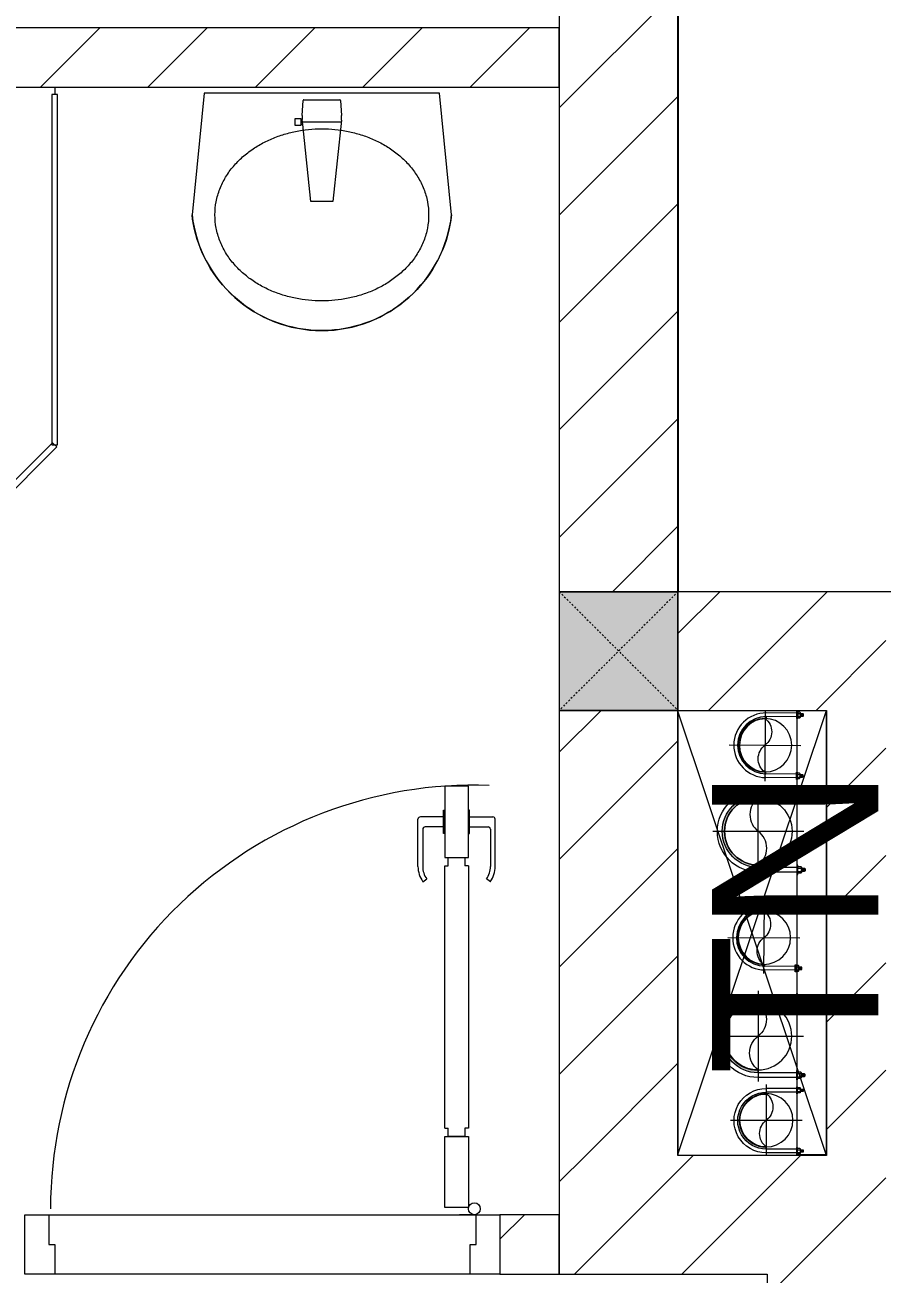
# Model space of a CAD drawing. Header units: millimetres. Extents: x 962 to 241049, y -15958 to 84407.
# Drawn here: x 104132 to 105575, y 20337 to 22442 of the extents above; entities that cross this region are included whole.
import ezdxf

# ---------------------------------------------------------------- set-up
doc = ezdxf.new("R2010")
doc.units = ezdxf.units.MM
doc.linetypes.add('Dash', pattern=[6, 3, -3])
doc.linetypes.add('IMPORT-CENTER _3_', pattern=[10.16, 6.35, -1.27, 1.27, -1.27])
for name, color, linetype, lineweight in [('0-1', 7, 'Continuous', 5), ('0-2', 250, 'Continuous', 9), ('A-DETL-GENF-1', 9, 'Continuous', 9), ('A-DOOR-1', 254, 'Continuous', 9), ('A-DOOR-2', 9, 'Continuous', 9), ('A-FLOR', 192, 'Continuous', 9), ('A-FLOR-1', 250, 'Continuous', 9), ('A-FLOR-2', 9, 'Continuous', 9), ('A-GLAZ-CURT-1', 254, 'Continuous', 9), ('A-GLAZ-CURT-2', 9, 'Continuous', 9), ('A-WALL', 113, 'Continuous', 9), ('A-WALL-1', 253, 'Continuous', 18), ('A-WALL-2', 9, 'Continuous', 9), ('A-WALL-3', 113, 'Continuous', 18), ('A-WALL-PATT-1', 10, 'Continuous', 9), ('A-WALL-PATT-2', 111, 'Continuous', 9), ('G-ANNO-TEXT-1', 7, 'Continuous', 9), ('G-IMPT', 8, 'Continuous', 9), ('G-IMPT-2', 8, 'IMPORT-CENTER _3_', 9), ('M-EQPM', 50, 'Continuous', 9), ('P-SANR-FIXT-1', 254, 'Continuous', 9), ('S-COLS', 52, 'Continuous', 9), ('S-COLS-1', 52, 'Continuous', 5), ('S-COLS-6', 52, 'Continuous', 18), ('S-COLS-7', 52, 'Dash', 9), ('S-COLS-HDLN', 52, 'Dash', 9)]:
    doc.layers.add(name, color=color, linetype=linetype, lineweight=lineweight)
doc.styles.add('Arial_10', font='arial_0.ttf', dxfattribs={"height": 280})
pattern_1 = [(45, (0, 0), (-90.50967, 90.50967), [])]
pattern_2 = [(45, (63179.03, 0), (-90.50967, 90.50967), [])]

# ---------------------------------------------------------------- blocks, each defined once
blk = doc.blocks.new('NCV_TKTC_KET CAU_rvt-1-TKCS_MB TẦNG 1')
at = {"layer": 'A-FLOR-1'}
blk.add_line((42052.7, 20536.9), (42052.7, 21286.9), dxfattribs=at)
blk = doc.blocks.new('DOOR_CW_01 CANH MO-PANEL KINH - DIG_02-800x2200-CỬA NHÔM KÍNH-401063-TKCS_MB TẦNG 1')
at = {"layer": 'A-DETL-GENF-1'}
for p, q in [((-347, -182), (-347, -62)), ((-347, -62), (-307, -62)), ((-307, -62), (-307, -182)), ((-307, -182), (-347, -182)), ((-341, -196), (-341, -182)), ((-341, -182), (-313, -182)), ((-313, -182), (-313, -196)), ((-347, -196), (-341, -196)), ((-347, -638), (-347, -196)), ((-307, -196), (-313, -196)), ((-307, -196), (-307, -638)), ((-383.9, -611.2), (-377.3, -615.8)), ((-270.1, -611.2), (-276.7, -615.8)), ((-392, -637), (-392, -716.5)), ((-384, -699.5), (-384, -637)), ((-347, -638), (-341, -638)), ((-307, -652), (-347, -652)), ((-347, -652), (-347, -772)), ((-341, -652), (-341, -638)), ((-313, -652), (-341, -652)), ((-307, -638), (-313, -638)), ((-313, -638), (-313, -652)), ((-307, -772), (-307, -652)), ((-270, -699.5), (-270, -637)), ((-262, -637), (-262, -716.5)), ((-349, -692.2), (-349, -731.8)), ((-347, -692.2), (-349, -692.2)), ((-347, -692.2), (-347, -731.8)), ((-307, -692.2), (-307, -731.8)), ((-307, -692.2), (-305, -692.2)), ((-305, -692.2), (-305, -731.8)), ((-349, -703.5), (-380, -703.5)), ((-305, -703.5), (-274, -703.5)), ((-349, -720.5), (-388, -720.5)), ((-349, -731.8), (-347, -731.8)), ((-305, -731.8), (-307, -731.8)), ((-305, -720.5), (-266, -720.5)), ((-347, -772), (-307, -772))]:
    blk.add_line(p, q, dxfattribs=at)
blk.add_circle((-357, -60), 10, dxfattribs=at)
for centre, radius, start, end in [((-357, -60), 714, 268, 0), ((-347, -637), 45, 145, 180), ((-347, -637), 37, 145, 180), ((-307, -637), 37, 0, 35), ((-307, -637), 45, 360, 35), ((-380, -699.5), 4, 180, 270), ((-274, -699.5), 4, 270, 0), ((-388, -716.5), 4, 180, 270), ((-266, -716.5), 4, 270, 0)]:
    blk.add_arc(centre, radius, start, end, dxfattribs=at)
at = {"layer": 'A-DOOR-2'}
for p, q in [((-400, -50), (-400, 50)), ((-400, 50), (-350, 50)), ((-350, 50), (-350, 0)), ((350, 0), (350, 50)), ((350, 50), (400, 50)), ((400, 50), (400, -50)), ((-360, 0), (-360, -50)), ((-350, 0), (-360, 0)), ((360, 0), (350, 0)), ((360, -50), (360, 0)), ((-360, -50), (-400, -50)), ((-357, -50), (-332, -50)), ((400, -50), (360, -50))]:
    blk.add_line(p, q, dxfattribs=at)
blk = doc.blocks.new('bonruatreo - Chậu rửa-401074-TKCS_MB TẦNG 1')
at = {"layer": 'P-SANR-FIXT-1'}
for p, q in [((198.4, 0), (-198.4, 0)), ((165, 0), (-165, 0)), ((218.6, -205), (198.4, 0)), ((-198.4, 0), (-218.6, -205)), ((-33, -37.3), (-31.4, -12.2)), ((-30.2, -11), (30.2, -11)), ((31.4, -12.2), (33, -37.3)), ((-44.7, -42.8), (-35.6, -42.8)), ((-44.7, -54.2), (-44.7, -42.8)), ((-35.6, -54.2), (-44.7, -54.2)), ((-35.6, -42.8), (-35.6, -44.2)), ((-35.6, -44.2), (-33.1, -44.2)), ((-35.6, -44.2), (-35.6, -52.9)), ((-35.6, -52.9), (-35.6, -54.2)), ((-32.2, -52.9), (-35.6, -52.9)), ((-32.2, -52.9), (-33.1, -44.2)), ((32.7, -48.5), (-32.7, -48.5)), ((-18.5, -182.5), (-32.2, -52.9)), ((33, -45.4), (18.5, -182.5)), ((18.5, -182.5), (-18.5, -182.5))]:
    blk.add_line(p, q, dxfattribs=at)
at = {"layer": 'P-SANR-FIXT-1', "flags": 128}
blk.add_lwpolyline([(218.6, -205), (217.4, -213.7), (215.9, -222.4), (214, -231), (211.8, -239.5), (209.3, -247.9), (206.4, -256.2), (203.2, -264.4), (199.6, -272.5), (195.8, -280.4), (191.6, -288.1), (187.1, -295.7), (182.3, -303.1), (177.3, -310.3), (171.9, -317.3), (166.3, -324.1), (160.4, -330.6), (154.2, -336.9), (147.8, -342.9), (141.2, -348.7), (134.3, -354.2), (127.3, -359.4), (120, -364.4), (112.5, -369), (104.9, -373.4), (97.1, -377.4), (89.1, -381.2), (81, -384.6), (72.7, -387.6), (64.4, -390.4), (55.9, -392.8), (47.3, -394.8), (38.7, -396.6), (30, -397.9), (21.3, -399), (12.5, -399.6), (3.7, -400), (-5.1, -399.9), (-13.9, -399.6), (-22.6, -398.8), (-31.4, -397.8), (-40.1, -396.3), (-48.7, -394.5), (-57.2, -392.4), (-65.7, -390), (-74, -387.2), (-82.2, -384.1), (-90.3, -380.6), (-98.3, -376.8), (-106.1, -372.7), (-113.7, -368.3), (-121.1, -363.6), (-128.4, -358.7), (-135.4, -353.4), (-142.2, -347.8), (-148.8, -342), (-155.2, -335.9), (-161.3, -329.6), (-167.2, -323), (-172.8, -316.2), (-178.1, -309.2), (-183.1, -302), (-187.8, -294.6), (-192.2, -287), (-196.4, -279.2), (-200.2, -271.3), (-203.7, -263.2), (-206.8, -255), (-209.7, -246.6), (-212.2, -238.2), (-214.3, -229.7), (-216.1, -221.1), (-217.6, -212.4), (-218.6, -205)], dxfattribs=at)
at = {"layer": 'P-SANR-FIXT-1'}
for centre, radius, start, end in [((-30.1, -12.3), 1.3, 91.2278, 176.4003), ((30.1, -12.3), 1.3, 3.5997, 88.7722), ((5.5, -41.4), 38.7, 173.966, 184.1457), ((-5.5, -41.4), 38.7, 353.966, 6.034), ((0, -180), 220, 186.525, 353.475)]:
    blk.add_arc(centre, radius, start, end, dxfattribs=at)
for points in [[(-180, -205), (-180, -197.6), (-178.6, -182.7), (-172.4, -161.2), (-162.5, -141.1), (-149.4, -123), (-133.8, -107), (-116.1, -93.4), (-96.9, -82.1), (-76.5, -73.2), (-55.2, -66.5), (-33.3, -62.1), (-11.2, -59.9), (11.1, -59.9), (33.3, -62.1), (55.2, -66.5), (76.5, -73.2), (96.9, -82.1), (116.1, -93.4), (133.8, -107.1), (149.5, -123), (162.5, -141.2), (172.4, -161.2), (178.6, -182.7), (180, -197.6), (180, -205)], [(180, -205), (180, -212.4), (178.6, -227.3), (172.4, -248.8), (162.5, -268.8), (149.5, -287), (133.8, -302.9), (116.1, -316.6), (96.9, -327.9), (76.5, -336.8), (55.2, -343.5), (33.3, -347.9), (11.1, -350.1), (-11.2, -350.1), (-33.3, -347.9), (-55.2, -343.5), (-76.5, -336.8), (-96.9, -327.9), (-116.1, -316.6), (-133.8, -303), (-149.4, -287), (-162.5, -268.9), (-172.4, -248.8), (-178.6, -227.3), (-180, -212.4), (-180, -205)]]:
    blk.add_open_spline(points, degree=3, dxfattribs=at)
blk = doc.blocks.new('System Panel - Glazed-850628-TKCS_MB TẦNG 1')
at = {"layer": 'A-GLAZ-CURT-2'}
for p, q in [((295.3, 5), (-295.3, 5)), ((-295.3, 5), (-295.3, -5)), ((295.3, -5), (295.3, 5)), ((-295.3, -5), (295.3, -5))]:
    blk.add_line(p, q, dxfattribs=at)
blk = doc.blocks.new('System Panel - Glazed-850629-TKCS_MB TẦNG 1')
at = {"layer": 'A-GLAZ-CURT-2'}
for p, q in [((316.6, 5), (-316.6, 5)), ((-316.6, 5), (-316.6, -5)), ((316.6, -5), (316.6, 5)), ((-316.6, -5), (316.6, -5))]:
    blk.add_line(p, q, dxfattribs=at)
blk = doc.blocks.new('NCV_TKTC_TANG 1_rvt-1-TKCS_MB TẦNG 1')
at = {"layer": 'A-WALL-PATT-1'}
h = blk.add_hatch(dxfattribs=at)
h.set_pattern_fill('FP_1', color=256, style=0, pattern_type=2)
h.set_pattern_definition(pattern_1)
h.paths.add_polyline_path([(38152.6, 22336.9), (39952.6, 22336.9), (39952.6, 22436.9), (38152.6, 22436.9), (38152.6, 22431.7)])
h.paths.add_polyline_path([(40052.6, 22336.9), (41852.6, 22336.9), (41852.6, 22436.9), (40052.6, 22436.9), (40052.6, 22342.2)])
h = blk.add_hatch(dxfattribs=at)
h.set_pattern_fill('FP_1', color=256, style=0, pattern_type=2)
h.set_pattern_definition(pattern_1)
h.paths.add_polyline_path([(40052.6, 20336.9), (40952.6, 20336.9), (40952.6, 20436.9), (40052.6, 20436.9)])
h.paths.add_polyline_path([(41752.6, 20336.9), (41852.6, 20336.9), (41852.6, 20436.9), (41752.6, 20436.9)])
at = {"layer": 'A-FLOR-2'}
blk.add_line((41002.6, 22336.9), (41002.6, 22325), dxfattribs=at)
at = {"layer": 'A-WALL-1'}
for p, q in [((41852.6, 22436.9), (40052.6, 22436.9)), ((41852.6, 22336.9), (41852.6, 22436.9)), ((40052.6, 22336.9), (41852.6, 22336.9)), ((41852.6, 20436.9), (41752.6, 20436.9)), ((41752.6, 20436.9), (41752.6, 20336.9)), ((41852.6, 20336.9), (41852.6, 20436.9)), ((41752.6, 20336.9), (41852.6, 20336.9))]:
    blk.add_line(p, q, dxfattribs=at)
at = {"layer": 'A-WALL-2'}
for p, q in [((40992.6, 20436.9), (41712.6, 20436.9)), ((41702.6, 20336.9), (41002.6, 20336.9))]:
    blk.add_line(p, q, dxfattribs=at)
at = {"layer": 'A-DOOR-1', "rotation": 180}
blk.add_blockref('DOOR_CW_01 CANH MO-PANEL KINH - DIG_02-800x2200-CỬA NHÔM KÍNH-401063-TKCS_MB TẦNG 1', (41352.6, 20386.9), dxfattribs=at)
at = {"layer": 'A-GLAZ-CURT-1'}
for name, p, rotation in [('System Panel - Glazed-850628-TKCS_MB TẦNG 1', (41002.6, 22029.6), 269.9999999999991), ('System Panel - Glazed-850629-TKCS_MB TẦNG 1', (40778.7, 21510.4), 224.9999999999989)]:
    blk.add_blockref(name, p, dxfattribs=dict(at, rotation=rotation))
at = {"layer": 'P-SANR-FIXT-1'}
blk.add_blockref('bonruatreo - Chậu rửa-401074-TKCS_MB TẦNG 1', (41452.6, 22326.9), dxfattribs=at)
blk = doc.blocks.new('TKTC_XREF_251221_MB TANG 1 - TKTC_XREF_260130_MB TANG 1_dwg_CUM U_DN100-4202112-TKCS_MB TẦNG 1')
at = {"layer": 'G-IMPT'}
blk.add_hatch(color=256, dxfattribs=at).paths.add_polyline_path([(0, 61), (0, 57), (14.8, 55.1), (28.5, 49.4), (40.3, 40.3), (49.4, 28.5), (55.1, 14.8), (57, 0), (55.1, -14.8), (49.4, -28.5), (40.3, -40.3), (28.5, -49.4), (14.8, -55.1), (0, -57), (0, -61), (15.8, -58.9), (30.5, -52.8), (43.1, -43.1), (52.8, -30.5), (59.7, -9.6), (61, 0), (58.9, 15.8), (52.8, 30.5), (43.1, 43.1), (30.5, 52.8), (15.8, 58.9)])
for p, q in [((-79.1, 66.6), (-79.1, 63.4)), ((-76.6, 66.6), (-76.6, 63.4)), ((-74.6, 66.6), (-74.6, 63.4)), ((-72.7, 69.3), (-72.7, 60.7)), ((-66.9, 67.9), (-71.7, 67.9)), ((-66.9, 62.1), (-71.7, 62.1)), ((-65, 69), (0, 69)), ((-79.1, -63.4), (-79.1, -66.6)), ((-76.6, -63.4), (-76.6, -66.6)), ((-74.6, -63.4), (-74.6, -66.6)), ((-72.7, -60.7), (-72.7, -69.3)), ((-66.9, -62.1), (-71.7, -62.1)), ((-66.9, -67.9), (-71.7, -67.9)), ((-65, -69), (0, -69))]:
    blk.add_line(p, q, dxfattribs=at)
at = {"layer": 'G-IMPT', "flags": 128}
for points in [[(-72.7, 67.6), (-78.1, 67.6), (-78.1, 62.4), (-72.7, 62.4)], [(-71.7, 59.2), (-66.9, 59.2), (-66.9, 70.8), (-71.7, 70.8)], [(-66.9, 70.8), (-66.9, 72.7), (-65, 72.7), (-65, 57.3), (-66.9, 57.3), (-66.9, 59.2)], [(-65, 61), (0, 61), (0, 57)], [(-72.7, -62.4), (-78.1, -62.4), (-78.1, -67.6), (-72.7, -67.6)], [(-71.7, -70.8), (-66.9, -70.8), (-66.9, -59.2), (-71.7, -59.2)], [(-66.9, -59.2), (-66.9, -57.3), (-65, -57.3), (-65, -72.7), (-66.9, -72.7), (-66.9, -70.8)], [(-65, -61), (0, -61), (0, -57)]]:
    blk.add_lwpolyline(points, dxfattribs=at)
at = {"layer": 'G-IMPT'}
for centre, radius, start, end in [((-78.1, 66.6), 0.96, 90, 180), ((-78.1, 63.4), 0.96, 180, 270), ((-71.1, 69.3), 1.56, 112.6199, 247.3801), ((-67.9, 65), 4.8, 143.1301, 216.8699), ((-71.1, 60.7), 1.56, 112.6199, 247.3801), ((0, 0), 69, 270, 90), ((0, 0), 61, 270, 90), ((0, 0), 57, 270, 90), ((-78.1, -63.4), 0.96, 90, 180), ((-78.1, -66.6), 0.96, 180, 270), ((-71.1, -60.7), 1.56, 112.6199, 247.3801), ((-67.9, -65), 4.8, 143.1301, 216.8699), ((-71.1, -69.3), 1.56, 112.6199, 247.3801)]:
    blk.add_arc(centre, radius, start, end, dxfattribs=at)
blk = doc.blocks.new('TKTC_XREF_251221_MB TANG 1 - TKTC_XREF_260130_MB TANG 1_dwg_$cc-4202113-TKCS_MB TẦNG 1')
at = {"layer": 'G-IMPT'}
blk.add_circle((0, 0), 0.5, dxfattribs=at)
for centre, radius, start, end in [((0, 0), 0.5, 90, 270), ((0.188, 0.25), 0.313, 126.8699, 233.1301), ((-0.188, -0.25), 0.313, 306.8699, 53.1301)]:
    blk.add_arc(centre, radius, start, end, dxfattribs=at)
at = {"layer": 'G-IMPT-2'}
for p, q in [((0, -0.653), (0, 0.673)), ((-0.673, 0), (0.673, 0))]:
    blk.add_line(p, q, dxfattribs=at)
blk = doc.blocks.new('TKTC_XREF_251221_MB TANG 1 - TKTC_XREF_260130_MB TANG 1_dwg_$cc-4202114-TKCS_MB TẦNG 1')
at = {"layer": 'G-IMPT'}
blk.add_circle((0, 0), 0.5, dxfattribs=at)
for centre, radius, start, end in [((0, 0), 0.5, 90, 270), ((0.188, 0.25), 0.313, 126.8699, 233.1301), ((-0.188, -0.25), 0.313, 306.8699, 53.1301)]:
    blk.add_arc(centre, radius, start, end, dxfattribs=at)
at = {"layer": 'G-IMPT-2'}
for p, q in [((0, -0.673), (0, 0.673)), ((-0.673, 0), (0.673, 0))]:
    blk.add_line(p, q, dxfattribs=at)
blk = doc.blocks.new('TKTC_XREF_251221_MB TANG 1 - TKTC_XREF_260130_MB TANG 1_dwg_CUM U_DN100-4202115-TKCS_MB TẦNG 1')
at = {"layer": 'G-IMPT'}
blk.add_hatch(color=256, dxfattribs=at).paths.add_polyline_path([(0, -61), (0, -57), (14.8, -55.1), (28.5, -49.4), (40.3, -40.3), (49.4, -28.5), (55.1, -14.8), (57, 0), (55.1, 14.8), (49.4, 28.5), (40.3, 40.3), (28.5, 49.4), (14.8, 55.1), (0, 57), (0, 61), (15.8, 58.9), (30.5, 52.8), (43.1, 43.1), (52.8, 30.5), (58.9, 15.8), (61, 0), (58.9, -15.8), (52.8, -30.5), (43.1, -43.1), (30.5, -52.8), (15.8, -58.9)])
for p, q in [((-79.1, 66.6), (-79.1, 63.4)), ((-76.6, 66.6), (-76.6, 63.4)), ((-74.6, 66.6), (-74.6, 63.4)), ((-72.7, 69.3), (-72.7, 60.7)), ((-66.9, 67.9), (-71.7, 67.9)), ((-65, 69), (0, 69)), ((-66.9, 62.1), (-71.7, 62.1)), ((-72.7, -60.7), (-72.7, -69.3)), ((-66.9, -62.1), (-71.7, -62.1)), ((-79.1, -63.4), (-79.1, -66.6)), ((-76.6, -63.4), (-76.6, -66.6)), ((-74.6, -63.4), (-74.6, -66.6)), ((-66.9, -67.9), (-71.7, -67.9)), ((-65, -69), (0, -69))]:
    blk.add_line(p, q, dxfattribs=at)
at = {"layer": 'G-IMPT', "flags": 128}
for points in [[(-72.7, 67.6), (-78.1, 67.6), (-78.1, 62.4), (-72.7, 62.4)], [(-71.7, 59.2), (-66.9, 59.2), (-66.9, 70.8), (-71.7, 70.8)], [(-66.9, 70.8), (-66.9, 72.7), (-65, 72.7), (-65, 57.3), (-66.9, 57.3), (-66.9, 59.2)], [(-65, 61), (0, 61), (0, 57)], [(-72.7, -62.4), (-78.1, -62.4), (-78.1, -67.6), (-72.7, -67.6)], [(-71.7, -70.8), (-66.9, -70.8), (-66.9, -59.2), (-71.7, -59.2)], [(-66.9, -59.2), (-66.9, -57.3), (-65, -57.3), (-65, -72.7), (-66.9, -72.7), (-66.9, -70.8)], [(-65, -61), (0, -61), (0, -57)]]:
    blk.add_lwpolyline(points, dxfattribs=at)
at = {"layer": 'G-IMPT'}
for centre, radius, start, end in [((-78.1, 66.6), 0.96, 90, 180), ((-78.1, 63.4), 0.96, 180, 270), ((-71.1, 69.3), 1.56, 112.6199, 247.3801), ((-67.9, 65), 4.8, 143.1301, 216.8699), ((0, 0), 69, 270, 90), ((-71.1, 60.7), 1.56, 112.6199, 247.3801), ((0, 0), 61, 270, 90), ((0, 0), 57, 270, 90), ((-78.1, -63.4), 0.96, 90, 180), ((-71.1, -60.7), 1.56, 112.6199, 247.3801), ((-67.9, -65), 4.8, 143.1301, 216.8699), ((-78.1, -66.6), 0.96, 180, 270), ((-71.1, -69.3), 1.56, 112.6199, 247.3801)]:
    blk.add_arc(centre, radius, start, end, dxfattribs=at)
blk = doc.blocks.new('TKTC_XREF_251221_MB TANG 1 - TKTC_XREF_260130_MB TANG 1_dwg_$cc-V131-TKCS_MB TẦNG 1')
at = {"layer": 'G-IMPT'}
blk.add_circle((0, 0), 0.5, dxfattribs=at)
for centre, radius, start, end in [((0, 0), 0.5, 90, 270), ((0.188, 0.25), 0.313, 126.8699, 233.1301), ((-0.188, -0.25), 0.313, 306.8699, 53.1301)]:
    blk.add_arc(centre, radius, start, end, dxfattribs=at)
at = {"layer": 'G-IMPT-2'}
for p, q in [((0, -0.673), (0, 0.673)), ((-0.673, 0), (0.673, 0))]:
    blk.add_line(p, q, dxfattribs=at)
blk = doc.blocks.new('TKTC_XREF_251221_MB TANG 1 - TKTC_XREF_260130_MB TANG 1_dwg_$cc-4202116-TKCS_MB TẦNG 1')
at = {"layer": 'G-IMPT'}
blk.add_circle((0, 0), 0.5, dxfattribs=at)
for centre, radius, start, end in [((0, 0), 0.5, 90, 270), ((0.188, 0.25), 0.313, 126.8699, 233.1301), ((-0.188, -0.25), 0.313, 306.8699, 53.1301)]:
    blk.add_arc(centre, radius, start, end, dxfattribs=at)
at = {"layer": 'G-IMPT-2'}
for p, q in [((0, -0.673), (0, 0.673)), ((-0.673, 0), (0.673, 0))]:
    blk.add_line(p, q, dxfattribs=at)
blk = doc.blocks.new('TKTC_XREF_251221_MB TANG 1 - TKTC_XREF_260130_MB TANG 1_dwg_$cc-V140-TKCS_MB TẦNG 1')
at = {"layer": 'G-IMPT'}
blk.add_circle((0, 0), 0.5, dxfattribs=at)
for centre, radius, start, end in [((0, 0), 0.5, 90, 270), ((0.188, 0.25), 0.313, 126.8699, 233.1301), ((-0.188, -0.25), 0.313, 306.8699, 53.1301)]:
    blk.add_arc(centre, radius, start, end, dxfattribs=at)
at = {"layer": 'G-IMPT-2'}
for p, q in [((0, -0.673), (0, 0.659)), ((-0.673, 0), (0.673, 0))]:
    blk.add_line(p, q, dxfattribs=at)
blk = doc.blocks.new('TKTC_XREF_251221_MB TANG 1 - TKTC_XREF_260130_MB TANG 1_dwg-4202109-TKCS_MB TẦNG 1')
at = {"layer": 'G-IMPT', "flags": 128}
blk.add_lwpolyline([(-160898.9, -380059.7), (-160898.9, -380808.5), (-160849.2, -380808.2), (-160849.2, -380059.7)], dxfattribs=at)
at = {"extrusion": (0, 0, -1)}
for name, p, xscale, yscale, zscale, rotation in [('TKTC_XREF_251221_MB TANG 1 - TKTC_XREF_260130_MB TANG 1_dwg_$cc-4202113-TKCS_MB TẦNG 1', (160952.6, -380118.5), 90.00000000005119, 90.00000000005119, -90.0000000000512, 180.3740267799373), ('TKTC_XREF_251221_MB TANG 1 - TKTC_XREF_260130_MB TANG 1_dwg_CUM U_DN100-4202115-TKCS_MB TẦNG 1', (160963.8, -380263.6), 0.9974999999999965, 0.9974999999999965, -0.9974999999999965, 0.0009913385626578414), ('TKTC_XREF_251221_MB TANG 1 - TKTC_XREF_260130_MB TANG 1_dwg_$cc-4202116-TKCS_MB TẦNG 1', (160954.4, -380442.8), 90.00000000005119, 90.00000000005119, -90.0000000000512, 180.3740267799373), ('TKTC_XREF_251221_MB TANG 1 - TKTC_XREF_260130_MB TANG 1_dwg_$cc-V131-TKCS_MB TẦNG 1', (160964.3, -380608.8), 113.7150000000092, 113.7150000000092, -113.7150000000092, 179.9990086636432), ('TKTC_XREF_251221_MB TANG 1 - TKTC_XREF_260130_MB TANG 1_dwg_CUM U_DN100-4202115-TKCS_MB TẦNG 1', (160964.3, -380609.7), 0.9975000000000005, 0.9975000000000005, -0.9975000000000005, 0.000991338195008684), ('TKTC_XREF_251221_MB TANG 1 - TKTC_XREF_260130_MB TANG 1_dwg_$cc-V140-TKCS_MB TẦNG 1', (160950.4, -380750.5), 89.77500000000572, 89.77500000000572, -89.77500000000572, 180.0009685526747), ('TKTC_XREF_251221_MB TANG 1 - TKTC_XREF_260130_MB TANG 1_dwg_CUM U_DN100-4202115-TKCS_MB TẦNG 1', (160950.4, -380751.2), 0.7875000000000006, 0.7875000000000006, -0.7875000000000006, 0.002951227274326912)]:
    blk.add_blockref(name, p, dxfattribs=dict(at, xscale=xscale, yscale=yscale, zscale=zscale, rotation=rotation))
for name, p, xscale, yscale, zscale, rotation in [('TKTC_XREF_251221_MB TANG 1 - TKTC_XREF_260130_MB TANG 1_dwg_CUM U_DN100-4202112-TKCS_MB TẦNG 1', (-160950.6, -380118.5), 0.7894736842105242, 0.7894736842105242, 0.7894736842105242, 179.6259732184666), ('TKTC_XREF_251221_MB TANG 1 - TKTC_XREF_260130_MB TANG 1_dwg_$cc-4202114-TKCS_MB TẦNG 1', (-160963.8, -380263.6), 113.7150000000092, 113.7150000000092, 113.7150000000092, 359.9990086636432), ('TKTC_XREF_251221_MB TANG 1 - TKTC_XREF_260130_MB TANG 1_dwg_CUM U_DN100-4202112-TKCS_MB TẦNG 1', (-160952.5, -380442.8), 0.7894736842105242, 0.7894736842105242, 0.7894736842105242, 179.6259732184666)]:
    blk.add_blockref(name, p, dxfattribs=dict(xscale=xscale, yscale=yscale, zscale=zscale, rotation=rotation))
blk = doc.blocks.new('TKTC_XREF_251221_MB TANG 1 - TKTC_XREF_251221_MB TANG 1-2038492-TKCS_MB TẦNG 1')
blk.add_blockref('TKTC_XREF_251221_MB TANG 1 - TKTC_XREF_260130_MB TANG 1_dwg-4202109-TKCS_MB TẦNG 1', (169499.1, 384109.7))
blk = doc.blocks.new('G1_SOF - BO TRU - 200x200-3050151-TKCS_MB TẦNG 1')
at = {"layer": 'S-COLS-HDLN'}
for p, q in [((-100, 100), (100, -100)), ((100, 100), (-100, -100))]:
    blk.add_line(p, q, dxfattribs=at)

msp = doc.modelspace()

# ---------------------------------------------------------------- hatches: boundary and pattern name
at = {"layer": 'A-WALL-PATT-2'}
h = msp.add_hatch(dxfattribs=at)
h.set_pattern_fill('FP_1', color=256, style=0, pattern_type=2)
h.set_pattern_definition(pattern_2)
h.paths.add_polyline_path([(105189.3, 21486.9), (105231.6, 21486.9), (105231.6, 24197.4), (105031.6, 24197.4), (105031.6, 21486.9)])
h.paths.add_polyline_path([(105231.6, 25287.4), (105231.6, 25436.9), (105031.6, 25436.9), (105031.6, 25287.4)])
h = msp.add_hatch(dxfattribs=at)
h.set_pattern_fill('FP_1', color=256, style=0, pattern_type=2)
h.set_pattern_definition(pattern_2)
h.paths.add_polyline_path([(105481.6, 21286.9), (105581.6, 21286.9), (105581.6, 21486.9), (105231.6, 21486.9), (105231.6, 21286.9)])
h = msp.add_hatch(dxfattribs=at)
h.set_pattern_fill('FP_1', color=256, style=0, pattern_type=2)
h.set_pattern_definition(pattern_2)
h.paths.add_polyline_path([(105031.6, 20536.9), (105231.6, 20536.9), (105231.6, 21286.9), (105031.6, 21286.9), (105031.6, 20971.5)])
h = msp.add_hatch(dxfattribs=at)
h.set_pattern_fill('FP_1', color=256, style=0, pattern_type=2)
h.set_pattern_definition(pattern_2)
h.paths.add_polyline_path([(105581.6, 20536.9), (105581.6, 21286.9), (105481.6, 21286.9), (105481.6, 20536.9)])
h = msp.add_hatch(dxfattribs=at)
h.set_pattern_fill('FP_1', color=256, style=0, pattern_type=2)
h.set_pattern_definition(pattern_2)
h.paths.add_polyline_path([(105031.6, 20336.9), (105581.6, 20336.9), (105581.6, 20536.9), (105031.6, 20536.9), (105031.6, 20442.4)])
h = msp.add_hatch(dxfattribs=at)
h.set_pattern_fill('FP_1', color=256, style=0, pattern_type=2)
h.set_pattern_definition(pattern_2)
h.paths.add_polyline_path([(105581.6, 17436.9), (105581.6, 20336.9), (105381.6, 20336.9), (105381.6, 17436.9)])
at = {"layer": 'S-COLS-1'}
msp.add_hatch(color=256, dxfattribs=at).paths.add_polyline_path([(105231.6, 21286.9), (105231.6, 21486.9), (105031.6, 21486.9), (105031.6, 21286.9), (105189.3, 21286.9)])

# ---------------------------------------------------------------- linework, layer by layer
at = {"layer": '0-2'}
for p, q in [((105231.6, 20538.2), (105481.6, 21286.9)), ((105481.6, 20536.9), (105231.6, 21285.7))]:
    msp.add_line(p, q, dxfattribs=at)
at = {"layer": 'A-FLOR'}
msp.add_line((105231.7, 25436.9), (105231.7, 21486.9), dxfattribs=at)
at = {"layer": 'A-WALL'}
for p, q in [((105031.6, 21486.9), (105231.6, 21486.9)), ((105231.6, 21486.9), (105231.6, 21286.9)), ((105231.6, 21286.9), (105031.6, 21286.9))]:
    msp.add_line(p, q, dxfattribs=at)
at = {"layer": 'A-WALL-3'}
for p, q in [((105031.6, 24197.4), (105031.6, 21486.9)), ((105231.6, 21486.9), (105231.6, 24197.4)), ((105931.7, 21486.9), (105231.6, 21486.9)), ((105031.6, 21286.9), (105031.6, 20336.9)), ((105231.6, 21286.9), (105481.6, 21286.9)), ((105231.6, 20536.9), (105231.6, 21286.9)), ((105481.6, 21286.9), (105481.6, 20536.9)), ((105481.6, 20536.9), (105231.6, 20536.9)), ((105031.6, 20336.9), (105381.6, 20336.9)), ((105381.6, 20336.9), (105381.6, 17436.9))]:
    msp.add_line(p, q, dxfattribs=at)
at = {"layer": 'S-COLS'}
for p, q in [((105231.6, 21486.9), (105031.6, 21486.9)), ((105231.6, 21286.9), (105231.6, 21486.9)), ((105031.6, 21286.9), (105231.6, 21286.9))]:
    msp.add_line(p, q, dxfattribs=at)
at = {"layer": 'S-COLS-6'}
msp.add_line((105031.6, 21486.9), (105031.6, 21286.9), dxfattribs=at)

# ---------------------------------------------------------------- block references
at = {"layer": '0-1'}
for name in ['NCV_TKTC_KET CAU_rvt-1-TKCS_MB TẦNG 1', 'NCV_TKTC_TANG 1_rvt-1-TKCS_MB TẦNG 1']:
    msp.add_blockref(name, (63179, 0), dxfattribs=at)
at = {"layer": 'M-EQPM'}
msp.add_blockref('TKTC_XREF_251221_MB TANG 1 - TKTC_XREF_251221_MB TANG 1-2038492-TKCS_MB TẦNG 1', (96831.6, 17236.9), dxfattribs=at)
at = {"layer": 'S-COLS-7'}
msp.add_blockref('G1_SOF - BO TRU - 200x200-3050151-TKCS_MB TẦNG 1', (105131.6, 21386.9), dxfattribs=at)

# ---------------------------------------------------------------- texts
at = {"layer": 'G-ANNO-TEXT-1', "insert": (105429, 20932.2), "char_height": 280, "width": 624, "attachment_point": 5, "rotation": 90, "line_spacing_factor": 0.936439, "style": 'Arial_10'}
msp.add_mtext('\\pt79.9988,160.0004,239.9992,320.0008,399.9996,480.0012,560,639.9988,720.0004,799.9992,880.0008,959.9996,1040.0012,1120,1199.9988,1280.0004,1359.9992,1440.0008,1519.9996,1600.0012,1680,1759.9988,1840.0004,1919.9992,2000.0008,2079.9996,2160.0012,2240,2319.9988,2400.0004,2479.9992,2560.0008;TN', dxfattribs=at)

doc.saveas('drawing.dxf')
